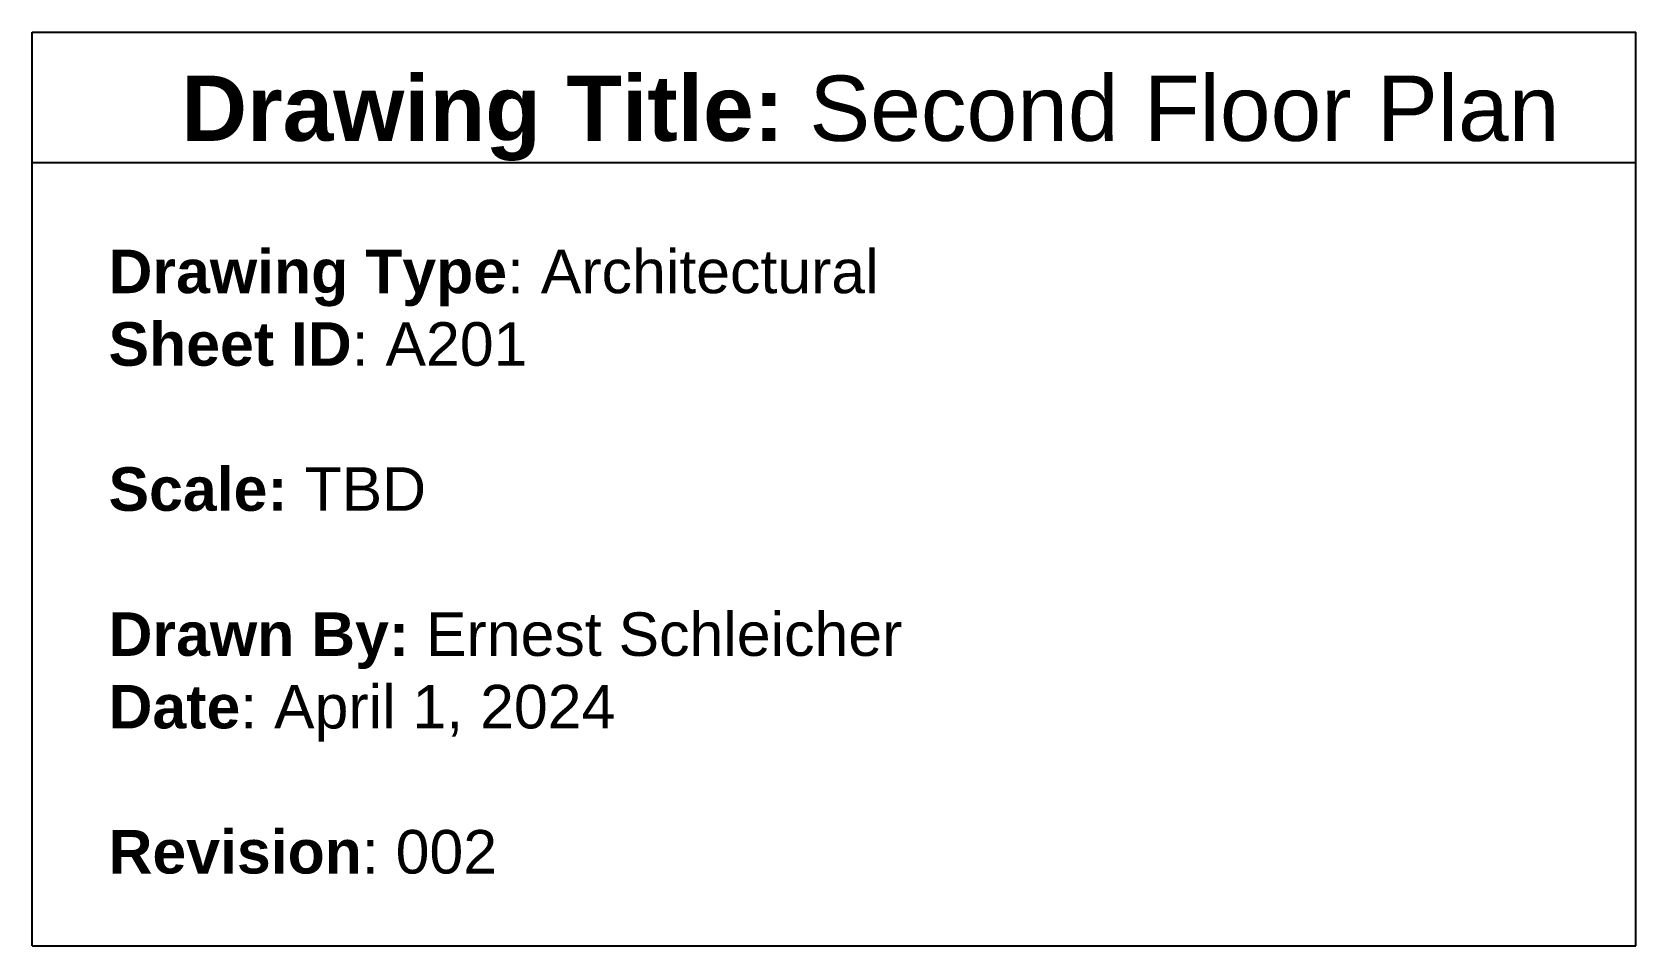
# Model space of a CAD drawing. Header units: inches. Extents: x 14.55 to 19.16, y 0.48 to 3.11.
import ezdxf

# ---------------------------------------------------------------- set-up
doc = ezdxf.new("R2010")
doc.units = ezdxf.units.IN
doc.header["$MEASUREMENT"] = 0
doc.layers.add('Title Block', color=7, linetype='Continuous')
doc.styles.add('TB-col-header', font='Arial Bold.ttf', dxfattribs={"height": 0.1875})
doc.styles.add('TB-reg', font='Arial.ttf', dxfattribs={"height": 0.125})

msp = doc.modelspace()

# ---------------------------------------------------------------- linework, layer by layer
at = {"layer": 'Title Block'}
for p, q in [((14.5535, 3.1071), (19.1607, 3.1071)), ((14.5535, 0.4821), (14.5535, 3.1071)), ((19.1607, 0.4821), (19.1607, 3.1071)), ((14.5535, 2.7321), (19.1607, 2.7321)), ((14.5535, 0.4821), (19.1607, 0.4821))]:
    msp.add_line(p, q, dxfattribs=at)

# ---------------------------------------------------------------- texts
at = {"width": 4, "attachment_point": 1}
for s, insert, char_height, style in [('Drawing Title: {\\fArial|b0|i0|c0|p0;Second Floor Plan}', (14.9821, 2.9821), 0.1875, 'TB-col-header'), ('      {\\fArial|b1|i0|c0|p0;Drawing Type}: Architectural\\P      {\\fArial|b1|i0|c0|p0;Sheet ID}: A201\\P      \\P      {\\fArial|b1|i0|c0|p0;Scale:} TBD     \\P      \\P      {\\fArial|b1|i0|c0|p0;Drawn By:} Ernest Schleicher\\P      {\\fArial|b1|i0|c0|p0;Date}: April 1, 2024\\P\\P     {\\fArial|b1|i0|c0|p0; Revision}: 002', (14.4821, 2.4821), 0.125, 'TB-reg')]:
    msp.add_mtext(s, dxfattribs=dict(at, insert=insert, char_height=char_height, style=style))

doc.saveas('drawing.dxf')
